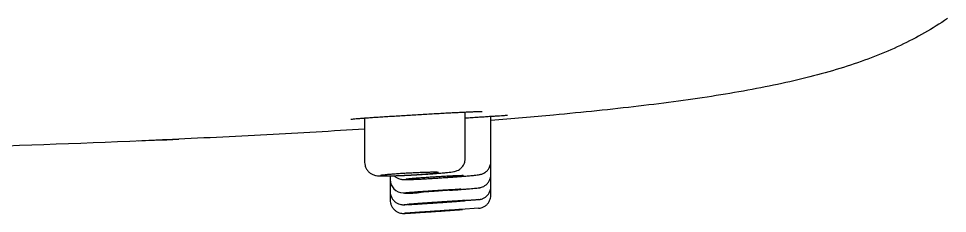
# Model space of a CAD drawing. Header units: millimetres. Extents: x 863 to 5283, y 810 to 2397.
# Drawn here: x 1640.061 to 1643.564, y 1466.37 to 1467.104 of the extents above; entities that cross this region are included whole.
import ezdxf

# ---------------------------------------------------------------- set-up
doc = ezdxf.new("R2010")
doc.units = ezdxf.units.MM
doc.layers.add('Wbudowane', color=175, linetype='Continuous')

# ---------------------------------------------------------------- blocks, each defined once
blk = doc.blocks.new('Z$W@#21058')
for p, q in [((25.1815, 160.8655), (25.1815, 160.6984)), ((25.5612, 160.7137), (25.5612, 160.8881)), ((25.6575, 160.7018), (25.6575, 160.8721)), ((25.6575, 160.6524), (25.6575, 160.7018)), ((25.6575, 160.6079), (25.6575, 160.6524)), ((25.2778, 160.6475), (25.2778, 160.6334)), ((25.2778, 160.6334), (25.2778, 160.5887)), ((25.2778, 160.5887), (25.2778, 160.556)), ((25.6575, 160.5751), (25.6575, 160.6079)), ((25.6112, 160.5252), (25.5447, 160.5206))]:
    blk.add_line(p, q)
for centre, radius, start, end in [((16.9594, 349.0588), 188.4234, 272.062452, 272.287843), ((25.3279, 160.6334), 0.0502, 180.0436, 268.3074), ((25.3492, 160.866), 0.2837, 265.4084, 266.5819), ((25.3492, 160.866), 0.2837, 266.6376, 279.2736)]:
    blk.add_arc(centre, radius, start, end)
for points, knots in [([(27.3794, 161.2401), (27.3233, 161.2018), (27.2647, 161.1684), (27.1393, 161.1092), (27.0726, 161.0834), (26.9291, 161.0374), (26.8522, 161.0171), (26.6879, 160.9807), (26.6003, 160.9645), (26.415, 160.9351), (26.3172, 160.922), (26.1121, 160.8978), (26.0049, 160.8868), (25.8168, 160.8695), (25.738, 160.8629), (25.6575, 160.8566)], [0, 0, 0, 0, 0.149401, 0.149401, 0.298812, 0.298812, 0.448224, 0.448224, 0.597635, 0.597635, 0.747047, 0.747047, 0.896459, 0.896459, 1, 1, 1, 1]), ([(25.1291, 160.8607), (25.1291, 160.8607), (25.1297, 160.8608), (25.1328, 160.8613), (25.1396, 160.862), (25.1496, 160.863), (25.1626, 160.864), (25.1781, 160.8653), (25.1962, 160.8666), (25.2163, 160.868), (25.2385, 160.8695), (25.2623, 160.871), (25.2874, 160.8726), (25.3137, 160.8742), (25.3407, 160.8759), (25.3682, 160.8775), (25.3957, 160.8791), (25.4231, 160.8807), (25.4499, 160.8822), (25.4758, 160.8837), (25.5005, 160.885), (25.5238, 160.8862), (25.5453, 160.8873), (25.5647, 160.8883), (25.5819, 160.889), (25.5966, 160.8896), (25.6085, 160.89), (25.6174, 160.8902), (25.6211, 160.8902), (25.6227, 160.8902)], [0, 0, 0, 0, 0.013578, 0.045331, 0.081588, 0.119283, 0.157516, 0.195931, 0.234426, 0.273069, 0.31171, 0.350344, 0.389083, 0.427787, 0.466524, 0.505217, 0.543968, 0.582674, 0.621411, 0.660125, 0.698741, 0.73742, 0.776036, 0.814581, 0.853002, 0.891393, 0.929393, 0.966835, 1, 1, 1, 1]), ([(25.5612, 160.8658), (25.5629, 160.866), (25.5732, 160.8666), (25.5916, 160.8678), (25.6155, 160.8694), (25.6376, 160.8708), (25.6577, 160.8722), (25.6756, 160.8733), (25.691, 160.8743), (25.7036, 160.8751), (25.7137, 160.8757), (25.7179, 160.8759), (25.7199, 160.876)], [0, 0, 0, 0, 0.0206468, 0.1302486, 0.239932, 0.349582, 0.4590551, 0.5682601, 0.6776278, 0.7863612, 0.8946623, 1, 1, 1, 1]), ([(25.6227, 160.8902), (25.6228, 160.8902), (25.6229, 160.8902), (25.6232, 160.8902), (25.6235, 160.8902), (25.6237, 160.8902), (25.624, 160.8902), (25.6242, 160.8902), (25.6244, 160.8901), (25.6246, 160.8901), (25.6247, 160.8901), (25.6249, 160.8901), (25.625, 160.8901), (25.6251, 160.8901), (25.6251, 160.8901), (25.6252, 160.8901), (25.6252, 160.8901), (25.6252, 160.8901), (25.6252, 160.8901)], [0, 0, 0, 0, 0.045498, 0.120857, 0.195252, 0.26848, 0.340449, 0.411063, 0.480222, 0.547824, 0.613767, 0.677951, 0.740281, 0.800669, 0.859039, 0.915328, 0.96949, 1, 1, 1, 1]), ([(25.1815, 160.8234), (25.0602, 160.8159), (24.9371, 160.8089), (24.6867, 160.7956), (24.5596, 160.7893), (24.3978, 160.7817), (24.3631, 160.7801), (24.3285, 160.7786)], [0, 0, 0, 0, 0.4360712, 0.4360712, 0.8792363, 0.8792363, 1, 1, 1, 1]), ([(25.1815, 160.6984), (25.1815, 160.694), (25.1825, 160.6865), (25.1868, 160.6747), (25.1938, 160.6649), (25.2024, 160.6571), (25.2114, 160.6522), (25.2197, 160.6494), (25.2271, 160.6481), (25.2345, 160.6474), (25.2442, 160.6471), (25.2577, 160.6471), (25.2722, 160.6474), (25.2886, 160.6478), (25.3067, 160.6484), (25.3261, 160.6492), (25.3465, 160.6501), (25.3674, 160.6512), (25.3885, 160.6523), (25.4093, 160.6536), (25.4294, 160.6549), (25.4483, 160.6563), (25.4657, 160.6577), (25.4814, 160.659), (25.4951, 160.6604), (25.5076, 160.6618), (25.5158, 160.6631), (25.5232, 160.6647), (25.5309, 160.6673), (25.5398, 160.672), (25.5485, 160.6796), (25.5558, 160.6896), (25.5602, 160.7017), (25.5613, 160.7093), (25.5612, 160.7137)], [0, 0, 0, 0, 0.021681, 0.043815, 0.06569, 0.086995, 0.106379, 0.122838, 0.140061, 0.17044, 0.222687, 0.263623, 0.302465, 0.340762, 0.378732, 0.416623, 0.454313, 0.492089, 0.529782, 0.567549, 0.60533, 0.64326, 0.681331, 0.719713, 0.758919, 0.800485, 0.852102, 0.875602, 0.892666, 0.911123, 0.932966, 0.955735, 0.9785, 1, 1, 1, 1]), ([(25.5956, 160.6497), (25.5994, 160.6501), (25.6067, 160.6509), (25.6127, 160.6517), (25.6191, 160.653), (25.6267, 160.6554), (25.6356, 160.66), (25.6447, 160.6677), (25.6521, 160.6779), (25.6565, 160.6901), (25.6575, 160.6976), (25.6575, 160.7019)], [0, 0, 0, 0, 0.178803, 0.383163, 0.464045, 0.529157, 0.609999, 0.707691, 0.808407, 0.908033, 1, 1, 1, 1]), ([(25.3594, 160.6582), (25.3666, 160.6585), (25.3736, 160.6589), (25.3839, 160.6593), (25.3872, 160.6595), (25.3939, 160.6597), (25.3972, 160.6599), (25.4068, 160.6602), (25.4127, 160.6604), (25.4211, 160.6607), (25.4238, 160.6607), (25.429, 160.6608), (25.4315, 160.6609), (25.4384, 160.661), (25.4424, 160.661), (25.4476, 160.661), (25.4492, 160.661), (25.4521, 160.6609), (25.4545, 160.6609), (25.4564, 160.6607), (25.4579, 160.6606), (25.4585, 160.6605), (25.4597, 160.6602), (25.4597, 160.66), (25.4588, 160.6596), (25.4584, 160.6595), (25.4571, 160.6592), (25.4562, 160.659), (25.4532, 160.6586), (25.4506, 160.6582), (25.4457, 160.6576), (25.4439, 160.6574), (25.44, 160.657), (25.4379, 160.6568), (25.4312, 160.6562), (25.4262, 160.6557), (25.4152, 160.6548), (25.4093, 160.6544), (25.4, 160.6537), (25.3968, 160.6535), (25.3902, 160.653), (25.3868, 160.6528), (25.3766, 160.6521), (25.3696, 160.6517), (25.3554, 160.6508), (25.3482, 160.6504), (25.3339, 160.6497), (25.3269, 160.6494), (25.3166, 160.6489), (25.3131, 160.6487), (25.3065, 160.6485), (25.3, 160.6482), (25.2938, 160.648), (25.2878, 160.6478), (25.2849, 160.6477), (25.2764, 160.6475), (25.2713, 160.6474), (25.2644, 160.6473), (25.2622, 160.6472), (25.2581, 160.6472), (25.2562, 160.6472), (25.251, 160.6473), (25.2482, 160.6473), (25.2449, 160.6475), (25.244, 160.6476), (25.2425, 160.6477), (25.2419, 160.6478), (25.2407, 160.6481), (25.2406, 160.6483), (25.2418, 160.6489), (25.2431, 160.6492), (25.2461, 160.6497), (25.2473, 160.6499), (25.2499, 160.6502), (25.2514, 160.6504), (25.2563, 160.651), (25.2602, 160.6514), (25.2691, 160.6522), (25.2742, 160.6527), (25.2851, 160.6536), (25.2909, 160.654), (25.3003, 160.6547), (25.3036, 160.6549), (25.3102, 160.6553), (25.3168, 160.6558), (25.3237, 160.6562), (25.3307, 160.6566), (25.3343, 160.6568), (25.345, 160.6574), (25.3522, 160.6578), (25.3594, 160.6582)], [0, 0, 0, 0, 0.03125, 0.03125, 0.046875, 0.046875, 0.0625, 0.0625, 0.09375, 0.09375, 0.109375, 0.109375, 0.125, 0.125, 0.15625, 0.15625, 0.171875, 0.171875, 0.1875, 0.203125, 0.203125, 0.21875, 0.21875, 0.25, 0.25, 0.265625, 0.265625, 0.28125, 0.28125, 0.3125, 0.3125, 0.328125, 0.328125, 0.34375, 0.34375, 0.375, 0.375, 0.40625, 0.40625, 0.421875, 0.421875, 0.4375, 0.4375, 0.46875, 0.46875, 0.5, 0.5, 0.53125, 0.53125, 0.546875, 0.546875, 0.5625, 0.578125, 0.578125, 0.59375, 0.59375, 0.625, 0.625, 0.640625, 0.640625, 0.65625, 0.65625, 0.6875, 0.6875, 0.703125, 0.703125, 0.71875, 0.71875, 0.75, 0.75, 0.78125, 0.78125, 0.796875, 0.796875, 0.8125, 0.8125, 0.84375, 0.84375, 0.875, 0.875, 0.90625, 0.90625, 0.921875, 0.921875, 0.9375, 0.953125, 0.953125, 0.96875, 0.96875, 1, 1, 1, 1]), ([(25.4835, 160.6408), (25.4876, 160.6411), (25.4997, 160.642), (25.5195, 160.6434), (25.542, 160.6452), (25.563, 160.6468), (25.5809, 160.6484), (25.5912, 160.6493), (25.5956, 160.6497)], [0, 0, 0, 0, 0.095166, 0.281726, 0.468031, 0.655085, 0.842615, 1, 1, 1, 1]), ([(25.5016, 160.5931), (25.5039, 160.5932), (25.5129, 160.5939), (25.528, 160.595), (25.5463, 160.5964), (25.563, 160.5977), (25.5778, 160.5989), (25.5906, 160.6001), (25.6012, 160.6011), (25.6092, 160.6019), (25.6135, 160.6025), (25.6193, 160.6036), (25.6269, 160.606), (25.6357, 160.6105), (25.6447, 160.6182), (25.652, 160.6282), (25.6565, 160.6403), (25.6575, 160.6479), (25.6575, 160.6524)], [0, 0, 0, 0, 0.028066, 0.110165, 0.192321, 0.274673, 0.357159, 0.440398, 0.525203, 0.618716, 0.699452, 0.730653, 0.760765, 0.80273, 0.851206, 0.901472, 0.9511, 1, 1, 1, 1]), ([(25.2931, 160.6479), (25.295, 160.6461), (25.2999, 160.642), (25.3081, 160.6376), (25.3166, 160.6349), (25.3234, 160.6339), (25.3294, 160.6335), (25.3335, 160.6334), (25.3368, 160.6335)], [0, 0, 0, 0, 0.111102, 0.264781, 0.387836, 0.495934, 0.652921, 1, 1, 1, 1]), ([(25.4555, 160.6437), (25.4626, 160.6441), (25.4697, 160.6445), (25.4799, 160.6451), (25.4833, 160.6453), (25.4899, 160.6457), (25.4932, 160.6459), (25.5027, 160.6464), (25.5087, 160.6467), (25.517, 160.6471), (25.5197, 160.6472), (25.5248, 160.6474), (25.5273, 160.6475), (25.5341, 160.6478), (25.5381, 160.648), (25.5433, 160.6481), (25.5449, 160.6481), (25.5477, 160.6482), (25.5501, 160.6482), (25.5519, 160.6482), (25.5533, 160.6482), (25.5539, 160.6481), (25.555, 160.648), (25.5551, 160.6479), (25.5541, 160.6476), (25.5536, 160.6475), (25.5523, 160.6473), (25.5514, 160.6471), (25.5484, 160.6467), (25.5457, 160.6464), (25.5407, 160.6459), (25.5388, 160.6457), (25.5349, 160.6454), (25.5328, 160.6452), (25.5261, 160.6446), (25.5211, 160.6441), (25.51, 160.6432), (25.5041, 160.6428), (25.4947, 160.6421), (25.4915, 160.6418), (25.4849, 160.6413), (25.4815, 160.6411), (25.4712, 160.6404), (25.4642, 160.6399), (25.4501, 160.6389), (25.4428, 160.6385), (25.4286, 160.6376), (25.4216, 160.6372), (25.4112, 160.6366), (25.4078, 160.6364), (25.4012, 160.636), (25.3947, 160.6356), (25.3886, 160.6353), (25.3826, 160.635), (25.3797, 160.6349), (25.3713, 160.6345), (25.3662, 160.6343), (25.3593, 160.634), (25.3572, 160.6339), (25.3531, 160.6338), (25.3512, 160.6337), (25.3461, 160.6336), (25.3433, 160.6336), (25.3401, 160.6336), (25.3392, 160.6336), (25.3377, 160.6337), (25.3372, 160.6337), (25.3361, 160.6339), (25.336, 160.634), (25.3373, 160.6344), (25.3387, 160.6346), (25.3417, 160.635), (25.3429, 160.6352), (25.3456, 160.6355), (25.3471, 160.6356), (25.3521, 160.6361), (25.356, 160.6365), (25.365, 160.6373), (25.3701, 160.6377), (25.381, 160.6386), (25.3869, 160.639), (25.3964, 160.6397), (25.3996, 160.64), (25.4062, 160.6404), (25.4129, 160.6409), (25.4198, 160.6414), (25.4268, 160.6418), (25.4303, 160.6421), (25.4411, 160.6428), (25.4483, 160.6432), (25.4555, 160.6437)], [0, 0, 0, 0, 0.03125, 0.03125, 0.046875, 0.046875, 0.0625, 0.0625, 0.09375, 0.09375, 0.109375, 0.109375, 0.125, 0.125, 0.15625, 0.15625, 0.171875, 0.171875, 0.1875, 0.203125, 0.203125, 0.21875, 0.21875, 0.25, 0.25, 0.265625, 0.265625, 0.28125, 0.28125, 0.3125, 0.3125, 0.328125, 0.328125, 0.34375, 0.34375, 0.375, 0.375, 0.40625, 0.40625, 0.421875, 0.421875, 0.4375, 0.4375, 0.46875, 0.46875, 0.5, 0.5, 0.53125, 0.53125, 0.546875, 0.546875, 0.5625, 0.578125, 0.578125, 0.59375, 0.59375, 0.625, 0.625, 0.640625, 0.640625, 0.65625, 0.65625, 0.6875, 0.6875, 0.703125, 0.703125, 0.71875, 0.71875, 0.75, 0.75, 0.78125, 0.78125, 0.796875, 0.796875, 0.8125, 0.8125, 0.84375, 0.84375, 0.875, 0.875, 0.90625, 0.90625, 0.921875, 0.921875, 0.9375, 0.953125, 0.953125, 0.96875, 0.96875, 1, 1, 1, 1]), ([(25.2778, 160.5887), (25.2778, 160.5843), (25.2788, 160.5768), (25.2831, 160.565), (25.2901, 160.5552), (25.299, 160.5472), (25.3088, 160.5421), (25.3175, 160.5395), (25.3246, 160.5387), (25.3293, 160.5386), (25.331, 160.5387), (25.3326, 160.5387)], [0, 0, 0, 0, 0.1202809, 0.2421601, 0.3627196, 0.4814935, 0.596408, 0.6924977, 0.7556011, 0.8226652, 1, 1, 1, 1]), ([(25.3323, 160.5838), (25.3358, 160.5842), (25.3408, 160.5846), (25.3488, 160.5853), (25.3505, 160.5854), (25.354, 160.5857), (25.3558, 160.5859), (25.3615, 160.5863), (25.3656, 160.5866), (25.3743, 160.5873), (25.3789, 160.5876), (25.3884, 160.5883), (25.3934, 160.5887), (25.401, 160.5892), (25.4036, 160.5894), (25.4088, 160.5897), (25.4115, 160.5899), (25.4195, 160.5905), (25.4302, 160.5912), (25.441, 160.5919), (25.4519, 160.5926), (25.4573, 160.593), (25.4678, 160.5937), (25.4729, 160.594), (25.4804, 160.5944), (25.4829, 160.5946), (25.4878, 160.5949), (25.4902, 160.595), (25.4971, 160.5955), (25.5015, 160.5957), (25.5099, 160.5962), (25.5138, 160.5964), (25.5211, 160.5968), (25.5243, 160.597), (25.5288, 160.5972), (25.5302, 160.5973), (25.5328, 160.5974), (25.5341, 160.5974), (25.5397, 160.5977), (25.5427, 160.5977), (25.5445, 160.5977), (25.5448, 160.5977), (25.5451, 160.5976), (25.5452, 160.5976), (25.545, 160.5975), (25.5445, 160.5974), (25.5427, 160.5971), (25.5414, 160.597), (25.538, 160.5966), (25.5359, 160.5964), (25.5323, 160.5961), (25.531, 160.5959), (25.5282, 160.5957), (25.5267, 160.5955), (25.522, 160.5951), (25.5185, 160.5948), (25.5111, 160.5942), (25.507, 160.5939), (25.4984, 160.5932), (25.4893, 160.5925), (25.4795, 160.5918), (25.4719, 160.5912), (25.4693, 160.591), (25.4641, 160.5907), (25.4614, 160.5905), (25.4535, 160.5899), (25.4482, 160.5895), (25.4373, 160.5888), (25.4318, 160.5884), (25.421, 160.5877), (25.4157, 160.5874), (25.4052, 160.5867), (25.3999, 160.5864), (25.3949, 160.5861)], [0, 0, 0, 0, 0.0625, 0.0625, 0.078125, 0.078125, 0.09375, 0.09375, 0.125, 0.125, 0.15625, 0.15625, 0.1875, 0.1875, 0.203125, 0.203125, 0.21875, 0.21875, 0.25, 0.28125, 0.28125, 0.3125, 0.3125, 0.34375, 0.34375, 0.359375, 0.359375, 0.375, 0.375, 0.40625, 0.40625, 0.4375, 0.4375, 0.46875, 0.46875, 0.484375, 0.484375, 0.5, 0.5, 0.5625, 0.5625, 0.578125, 0.578125, 0.59375, 0.59375, 0.625, 0.625, 0.65625, 0.65625, 0.6875, 0.6875, 0.703125, 0.703125, 0.71875, 0.71875, 0.75, 0.75, 0.78125, 0.78125, 0.8125, 0.84375, 0.84375, 0.859375, 0.859375, 0.875, 0.875, 0.90625, 0.90625, 0.9375, 0.9375, 0.96875, 0.96875, 1, 1, 1, 1]), ([(25.6101, 160.5578), (25.6101, 160.5578), (25.6116, 160.558), (25.6131, 160.5581), (25.6186, 160.559), (25.6265, 160.5614), (25.6353, 160.5658), (25.6446, 160.5736), (25.6519, 160.5837), (25.6565, 160.5959), (25.6575, 160.6035), (25.6575, 160.6079)], [0, 0, 0, 0, 0.001397, 0.189756, 0.260444, 0.341844, 0.457649, 0.590354, 0.729687, 0.867055, 1, 1, 1, 1]), ([(25.2778, 160.556), (25.2777, 160.552), (25.2786, 160.5451), (25.2824, 160.5338), (25.2887, 160.5241), (25.297, 160.516), (25.3067, 160.5103), (25.316, 160.5071), (25.3236, 160.5061), (25.3288, 160.506), (25.3299, 160.5061), (25.3308, 160.5061), (25.3312, 160.5061)], [0, 0, 0, 0, 0.117405, 0.243416, 0.368154, 0.49124, 0.612025, 0.726969, 0.808277, 0.85427, 0.925966, 1, 1, 1, 1]), ([(25.4558, 160.5482), (25.4467, 160.5476), (25.4287, 160.5463), (25.4033, 160.5445), (25.3804, 160.5429), (25.3612, 160.5415), (25.346, 160.5403), (25.3357, 160.5394), (25.3306, 160.5388), (25.331, 160.5386), (25.3366, 160.5388), (25.3476, 160.5393), (25.3631, 160.5401), (25.3829, 160.5413), (25.406, 160.5427), (25.4317, 160.5444), (25.4588, 160.5462), (25.4863, 160.5481), (25.5134, 160.5501), (25.5387, 160.5519), (25.5616, 160.5537), (25.5809, 160.5552), (25.5961, 160.5564), (25.6064, 160.5574), (25.6116, 160.5579), (25.6112, 160.5581), (25.6056, 160.5579), (25.5946, 160.5573), (25.5791, 160.5564), (25.5593, 160.5551), (25.5362, 160.5536), (25.5105, 160.5519), (25.4834, 160.5501), (25.4649, 160.5488), (25.4558, 160.5482)], [0, 0, 0, 0, 0.031295, 0.062595, 0.093826, 0.125074, 0.156324, 0.187607, 0.218823, 0.25009, 0.281281, 0.312528, 0.343713, 0.374951, 0.406145, 0.437385, 0.468603, 0.499857, 0.53111, 0.562384, 0.593684, 0.624998, 0.656205, 0.687439, 0.718658, 0.749924, 0.781158, 0.812452, 0.843659, 0.874924, 0.906119, 0.93736, 0.968671, 1, 1, 1, 1]), ([(25.4614, 160.5483), (25.4686, 160.5488), (25.4756, 160.5493), (25.4859, 160.5499), (25.4893, 160.5502), (25.4959, 160.5506), (25.4992, 160.5508), (25.5088, 160.5514), (25.5148, 160.5518), (25.5232, 160.5524), (25.5259, 160.5525), (25.5311, 160.5529), (25.5336, 160.553), (25.5405, 160.5534), (25.5446, 160.5537), (25.5498, 160.554), (25.5514, 160.5541), (25.5543, 160.5542), (25.5568, 160.5543), (25.5587, 160.5544), (25.5602, 160.5545), (25.5608, 160.5545), (25.562, 160.5545), (25.5621, 160.5545), (25.5613, 160.5543), (25.5608, 160.5543), (25.5595, 160.5541), (25.5587, 160.554), (25.5558, 160.5537), (25.5531, 160.5535), (25.5482, 160.5531), (25.5464, 160.5529), (25.5425, 160.5526), (25.5404, 160.5525), (25.5338, 160.5519), (25.5289, 160.5515), (25.5179, 160.5507), (25.512, 160.5502), (25.5027, 160.5496), (25.4995, 160.5493), (25.4929, 160.5488), (25.4895, 160.5486), (25.4793, 160.5479), (25.4723, 160.5474), (25.4581, 160.5464), (25.4509, 160.5459), (25.4367, 160.5449), (25.4297, 160.5445), (25.4193, 160.5438), (25.4159, 160.5435), (25.4092, 160.5431), (25.4027, 160.5427), (25.3965, 160.5423), (25.3905, 160.5419), (25.3876, 160.5418), (25.3791, 160.5413), (25.374, 160.541), (25.367, 160.5406), (25.3649, 160.5404), (25.3607, 160.5402), (25.3588, 160.5401), (25.3536, 160.5398), (25.3507, 160.5397), (25.3474, 160.5396), (25.3465, 160.5395), (25.345, 160.5395), (25.3444, 160.5395), (25.3431, 160.5395), (25.343, 160.5395), (25.3439, 160.5397), (25.3443, 160.5397), (25.3456, 160.5399), (25.3472, 160.54), (25.3495, 160.5403), (25.3521, 160.5405), (25.3536, 160.5406), (25.3585, 160.541), (25.3624, 160.5413), (25.3713, 160.542), (25.3763, 160.5424), (25.3872, 160.5431), (25.393, 160.5436), (25.4024, 160.5442), (25.4057, 160.5445), (25.4122, 160.5449), (25.4189, 160.5454), (25.4258, 160.5459), (25.4328, 160.5463), (25.4363, 160.5466), (25.447, 160.5473), (25.4542, 160.5478), (25.4614, 160.5483)], [0, 0, 0, 0, 0.03125, 0.03125, 0.046875, 0.046875, 0.0625, 0.0625, 0.09375, 0.09375, 0.109375, 0.109375, 0.125, 0.125, 0.15625, 0.15625, 0.171875, 0.171875, 0.1875, 0.203125, 0.203125, 0.21875, 0.21875, 0.25, 0.25, 0.265625, 0.265625, 0.28125, 0.28125, 0.3125, 0.3125, 0.328125, 0.328125, 0.34375, 0.34375, 0.375, 0.375, 0.40625, 0.40625, 0.421875, 0.421875, 0.4375, 0.4375, 0.46875, 0.46875, 0.5, 0.5, 0.53125, 0.53125, 0.546875, 0.546875, 0.5625, 0.578125, 0.578125, 0.59375, 0.59375, 0.625, 0.625, 0.640625, 0.640625, 0.65625, 0.65625, 0.6875, 0.6875, 0.703125, 0.703125, 0.71875, 0.71875, 0.75, 0.75, 0.765625, 0.765625, 0.78125, 0.796875, 0.796875, 0.8125, 0.8125, 0.84375, 0.84375, 0.875, 0.875, 0.90625, 0.90625, 0.921875, 0.921875, 0.9375, 0.953125, 0.953125, 0.96875, 0.96875, 1, 1, 1, 1]), ([(25.6112, 160.5252), (25.6113, 160.5252), (25.6119, 160.5253), (25.6126, 160.5254), (25.6179, 160.5261), (25.626, 160.5283), (25.6352, 160.5329), (25.6446, 160.5409), (25.6519, 160.5508), (25.6565, 160.563), (25.6575, 160.5706), (25.6575, 160.5751)], [0, 0, 0, 0, 0.023314, 0.13623, 0.189648, 0.283391, 0.416075, 0.558369, 0.707731, 0.854901, 1, 1, 1, 1]), ([(25.3321, 160.5062), (25.332, 160.5062), (25.3326, 160.5063), (25.3346, 160.5064), (25.3354, 160.5065), (25.3374, 160.5066), (25.3386, 160.5067), (25.3425, 160.507), (25.3458, 160.5072), (25.3516, 160.5076), (25.3537, 160.5078), (25.3582, 160.5081), (25.3606, 160.5082), (25.3681, 160.5087), (25.3735, 160.5091), (25.3824, 160.5097), (25.3855, 160.5099), (25.3917, 160.5103), (25.3981, 160.5108), (25.4048, 160.5112), (25.4116, 160.5117), (25.4151, 160.5119), (25.4256, 160.5126), (25.4327, 160.5131), (25.4434, 160.5138), (25.447, 160.5141), (25.4541, 160.5145), (25.4577, 160.5148), (25.4682, 160.5155), (25.4751, 160.5159), (25.4851, 160.5166), (25.4884, 160.5168), (25.4947, 160.5173), (25.4978, 160.5175), (25.5068, 160.5181), (25.5124, 160.5184), (25.5227, 160.5191), (25.5274, 160.5194), (25.5334, 160.5198), (25.5353, 160.52), (25.5388, 160.5202), (25.5404, 160.5203), (25.5447, 160.5206), (25.5469, 160.5207), (25.5499, 160.5209), (25.5507, 160.5209), (25.5509, 160.5209), (25.5503, 160.5209), (25.5484, 160.5207), (25.5475, 160.5206), (25.5456, 160.5205), (25.5433, 160.5203), (25.5403, 160.5201), (25.537, 160.5198), (25.5352, 160.5197), (25.5293, 160.5193), (25.5249, 160.5189), (25.5174, 160.5184), (25.5148, 160.5182), (25.5093, 160.5178), (25.5065, 160.5176), (25.4976, 160.517), (25.4914, 160.5165), (25.4816, 160.5158), (25.4782, 160.5156), (25.4713, 160.5151), (25.4679, 160.5149), (25.4575, 160.5142), (25.4504, 160.5137), (25.436, 160.5127), (25.4288, 160.5122), (25.4183, 160.5115), (25.4149, 160.5113), (25.408, 160.5109), (25.4046, 160.5106), (25.3945, 160.51), (25.3882, 160.5096), (25.3762, 160.5088), (25.3705, 160.5084), (25.3603, 160.5078), (25.3557, 160.5075), (25.3495, 160.5071), (25.3476, 160.507), (25.3441, 160.5068), (25.3425, 160.5067), (25.3383, 160.5065), (25.3361, 160.5063), (25.3331, 160.5062), (25.3322, 160.5062), (25.3321, 160.5062)], [0, 0, 0, 0, 0.03125, 0.03125, 0.046875, 0.046875, 0.0625, 0.0625, 0.09375, 0.09375, 0.109375, 0.109375, 0.125, 0.125, 0.15625, 0.15625, 0.171875, 0.171875, 0.1875, 0.203125, 0.203125, 0.21875, 0.21875, 0.25, 0.25, 0.265625, 0.265625, 0.28125, 0.28125, 0.3125, 0.3125, 0.328125, 0.328125, 0.34375, 0.34375, 0.375, 0.375, 0.40625, 0.40625, 0.421875, 0.421875, 0.4375, 0.4375, 0.46875, 0.46875, 0.5, 0.5, 0.53125, 0.53125, 0.546875, 0.546875, 0.5625, 0.578125, 0.578125, 0.59375, 0.59375, 0.625, 0.625, 0.640625, 0.640625, 0.65625, 0.65625, 0.6875, 0.6875, 0.703125, 0.703125, 0.71875, 0.71875, 0.75, 0.75, 0.78125, 0.78125, 0.796875, 0.796875, 0.8125, 0.8125, 0.84375, 0.84375, 0.875, 0.875, 0.90625, 0.90625, 0.921875, 0.921875, 0.9375, 0.9375, 0.96875, 0.96875, 1, 1, 1, 1])]:
    blk.add_open_spline(points, degree=3, knots=knots)

msp = doc.modelspace()

# ---------------------------------------------------------------- block references
at = {"layer": 'Wbudowane'}
msp.add_blockref('Z$W@#21058', (1616.1848, 1305.8637), dxfattribs=at)

doc.saveas('drawing.dxf')
